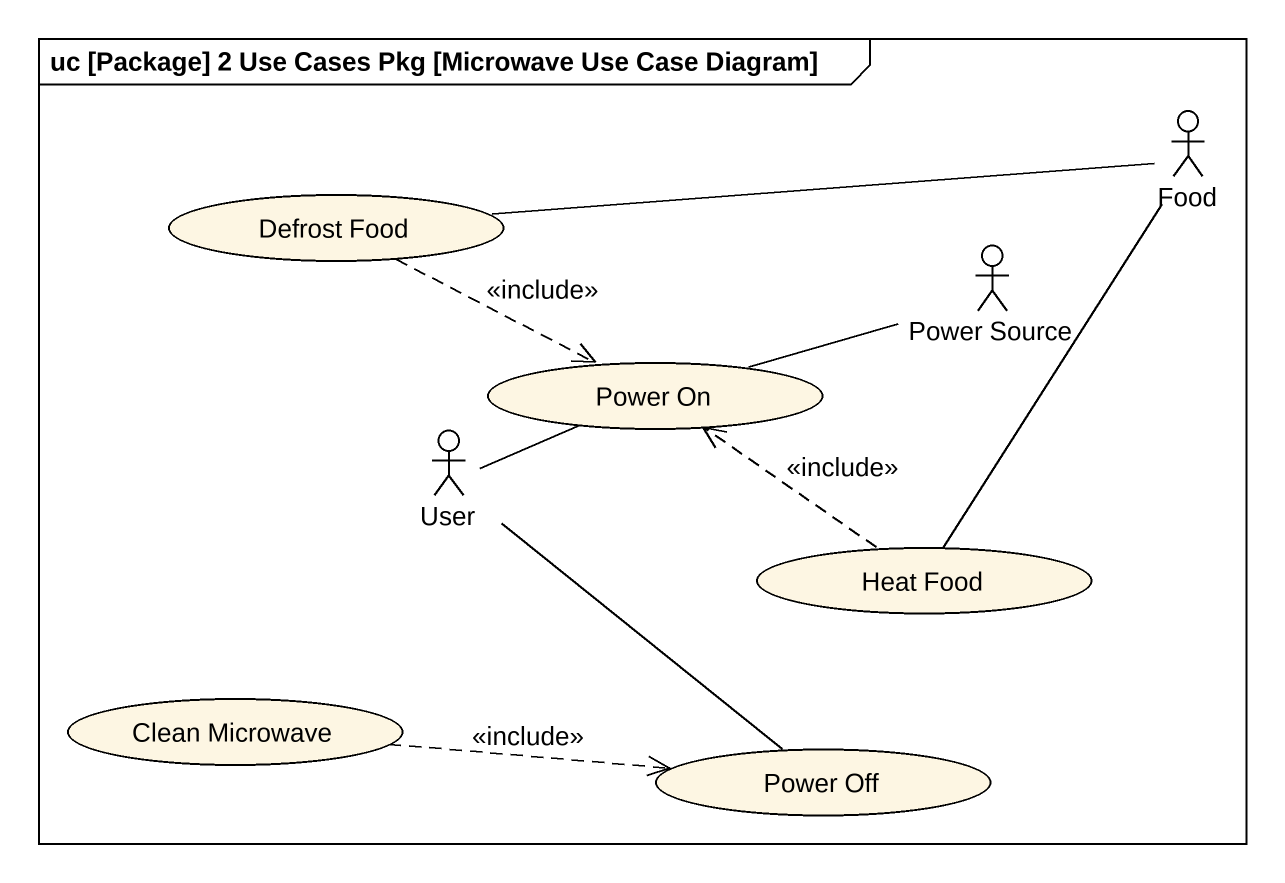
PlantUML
@startuml
mainframe uc [Package] 2 Use Cases Pkg [Microwave Use Case Diagram]
usecase "Defrost Food" as Defrost_Food
actor Food
actor "Power Source" as Power_Source
usecase "Power On" as Power_On
actor User
usecase "Heat Food" as Heat_Food
usecase "Clean Microwave" as Clean_Microwave
usecase "Power Off" as Power_Off
Defrost_Food -right- Food
Defrost_Food .right.> Power_On : <<include>>
Food -- Heat_Food
Power_Source -left- Power_On
User -right- Power_On
User -- Power_Off
Heat_Food .up.> Power_On : <<include>>
Clean_Microwave .right.> Power_Off : <<include>>
@enduml
